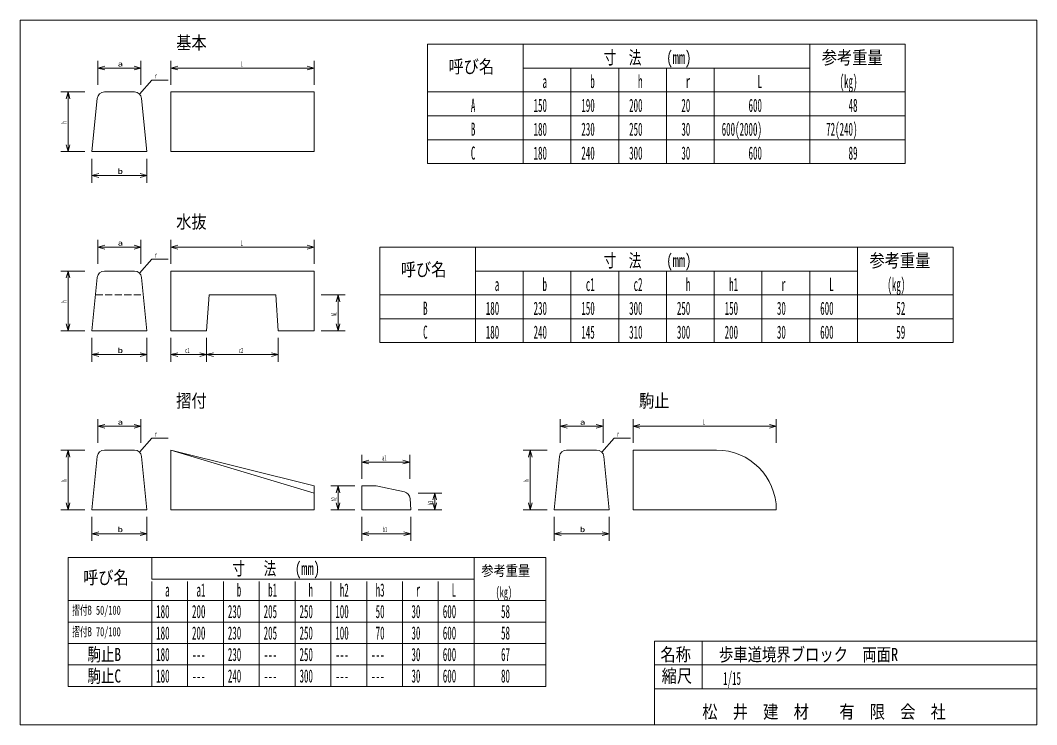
# Model space of a CAD drawing. Units: millimetres, scale not verified. Extents: x -125 to 4130, y -90 to 2860.
import ezdxf
from ezdxf.enums import TextEntityAlignment as Align

# ---------------------------------------------------------------- set-up
doc = ezdxf.new("R2010")
doc.units = ezdxf.units.MM
doc.header["$LTSCALE"] = 5
doc.linetypes.add('USER1', pattern=[8, 6, -2])
doc.layers.add('1', color=7, linetype='Continuous', lineweight=18)
doc.styles.add('ＭＳ ゴシック', font='')
doc.styles.get('ＭＳ ゴシック').set_extended_font_data('MS Gothic')

msp = doc.modelspace()

# ---------------------------------------------------------------- linework, layer by layer
at = {"layer": '1'}
for p, q in [((-125, -90), (-125, 2860)), ((-125, 2860), (4130, 2860)), ((4130, 2860), (4130, -90)), ((1580, 2760), (1980, 2760)), ((1580, 2760), (1580, 2560)), ((1980, 2560), (1980, 2760)), ((1980, 2760), (3180, 2760)), ((3180, 2760), (3180, 2660)), ((3180, 2760), (3580, 2760)), ((3580, 2760), (3580, 2260)), ((200, 2690), (200, 2590)), ((380, 2690), (380, 2590)), ((505, 2690), (505, 2590)), ((1105, 2690), (1105, 2590)), ((200, 2660), (228.978, 2667.765)), ((200, 2660), (380, 2660)), ((200, 2660), (228.978, 2652.235)), ((380, 2660), (351.022, 2667.765)), ((380, 2660), (351.022, 2652.235)), ((505, 2660), (533.978, 2667.765)), ((505, 2660), (1105, 2660)), ((505, 2660), (533.978, 2652.235)), ((1105, 2660), (1076.022, 2667.765)), ((1105, 2660), (1076.022, 2652.235)), ((1980, 2660), (3180, 2660)), ((2180, 2660), (2180, 2560)), ((2380, 2660), (2380, 2560)), ((2580, 2660), (2580, 2560)), ((2780, 2660), (2780, 2560)), ((3180, 2660), (3180, 2560)), ((373.916, 2551.36), (425.805, 2610)), ((425.805, 2610), (494.58, 2610)), ((45, 2560), (145, 2560)), ((75, 2560), (67.235, 2531.022)), ((75, 2560), (75, 2310)), ((75, 2560), (82.765, 2531.022)), ((352.85, 2560), (227.15, 2560)), ((505, 2560), (1105, 2560)), ((505, 2310), (505, 2560)), ((1105, 2560), (1105, 2310)), ((1580, 2560), (1980, 2560)), ((1580, 2560), (1580, 2260)), ((3180, 2560), (1980, 2560)), ((1980, 2560), (1980, 2260)), ((2180, 2560), (2180, 2260)), ((2380, 2560), (2380, 2260)), ((2580, 2560), (2580, 2260)), ((2780, 2560), (2780, 2260)), ((3180, 2260), (3180, 2560)), ((3180, 2560), (3580, 2560)), ((197.299, 2532.985), (175, 2310)), ((405, 2310), (382.701, 2532.985)), ((3180, 2460), (1580, 2460)), ((3180, 2460), (3580, 2460)), ((1580, 2360), (3180, 2360)), ((3180, 2360), (3580, 2360)), ((45, 2310), (145, 2310)), ((75, 2310), (67.235, 2338.978)), ((75, 2310), (82.765, 2338.978)), ((175, 2310), (405, 2310)), ((1105, 2310), (505, 2310)), ((175, 2180), (175, 2280)), ((405, 2180), (405, 2280)), ((1580, 2260), (3180, 2260)), ((3580, 2260), (3180, 2260)), ((175, 2210), (203.978, 2217.765)), ((405, 2210), (376.022, 2217.765)), ((175, 2210), (405, 2210)), ((175, 2210), (203.978, 2202.235)), ((405, 2210), (376.022, 2202.235)), ((200, 1940), (200, 1840)), ((200, 1910), (228.978, 1917.765)), ((380, 1910), (351.022, 1917.765)), ((380, 1940), (380, 1840)), ((505, 1940), (505, 1840)), ((505, 1910), (533.978, 1917.765)), ((1105, 1910), (1076.022, 1917.765)), ((1105, 1940), (1105, 1840)), ((200, 1910), (380, 1910)), ((200, 1910), (228.978, 1902.235)), ((380, 1910), (351.022, 1902.235)), ((505, 1910), (1105, 1910)), ((505, 1910), (533.978, 1902.235)), ((1105, 1910), (1076.022, 1902.235)), ((1380, 1910), (1780, 1910)), ((1380, 1910), (1380, 1710)), ((1780, 1710), (1780, 1910)), ((1780, 1910), (2980, 1910)), ((2980, 1910), (3380, 1910)), ((3380, 1910), (3380, 1810)), ((3380, 1910), (3780, 1910)), ((3780, 1910), (3780, 1810)), ((373.916, 1801.36), (425.805, 1860)), ((425.805, 1860), (494.58, 1860)), ((45, 1810), (145, 1810)), ((75, 1810), (67.235, 1781.022)), ((75, 1810), (75, 1560)), ((75, 1810), (82.765, 1781.022)), ((352.85, 1810), (227.15, 1810)), ((505, 1810), (1105, 1810)), ((505, 1560), (505, 1810)), ((1105, 1810), (1105, 1560)), ((1780, 1810), (2980, 1810)), ((1980, 1810), (1980, 1710)), ((2180, 1810), (2180, 1710)), ((2380, 1810), (2380, 1710)), ((2580, 1810), (2580, 1710)), ((2780, 1810), (2780, 1610)), ((2980, 1810), (2980, 1710)), ((2980, 1810), (3380, 1810)), ((3180, 1810), (3180, 1610)), ((3380, 1610), (3380, 1810)), ((3780, 1610), (3780, 1810)), ((197.299, 1782.985), (175, 1560)), ((405, 1560), (382.701, 1782.985)), ((655, 1560), (665, 1710)), ((665, 1710), (945, 1710)), ((945, 1710), (955, 1560)), ((1235, 1710), (1135, 1710)), ((1205, 1710), (1197.235, 1681.022)), ((1205, 1710), (1205, 1560)), ((1205, 1710), (1212.765, 1681.022)), ((1380, 1710), (1780, 1710)), ((1380, 1710), (1380, 1610)), ((2980, 1710), (1780, 1710)), ((1780, 1710), (1780, 1610)), ((1980, 1710), (1980, 1610)), ((2180, 1710), (2180, 1610)), ((2380, 1710), (2380, 1610)), ((2580, 1710), (2580, 1610)), ((2980, 1710), (3380, 1710)), ((2980, 1610), (2980, 1710)), ((3780, 1710), (3380, 1710)), ((75, 1560), (67.235, 1588.978)), ((75, 1560), (82.765, 1588.978)), ((1205, 1560), (1197.235, 1588.978)), ((1205, 1560), (1212.765, 1588.978)), ((2980, 1610), (1380, 1610)), ((1380, 1610), (1380, 1510)), ((1780, 1610), (1780, 1510)), ((1980, 1610), (1980, 1510)), ((2180, 1610), (2180, 1510)), ((2380, 1610), (2380, 1510)), ((2580, 1610), (2580, 1510)), ((2780, 1610), (2780, 1510)), ((2980, 1610), (3380, 1610)), ((2980, 1610), (2980, 1510)), ((3180, 1610), (3180, 1510)), ((3380, 1610), (3780, 1610)), ((3380, 1610), (3380, 1510)), ((3780, 1510), (3780, 1610)), ((3780, 1610), (3780, 1510)), ((45, 1560), (145, 1560)), ((175, 1560), (405, 1560)), ((655, 1560), (505, 1560)), ((1105, 1560), (955, 1560)), ((1235, 1560), (1135, 1560)), ((175, 1430), (175, 1530)), ((405, 1430), (405, 1530)), ((505, 1430), (505, 1530)), ((655, 1430), (655, 1530)), ((655, 1430), (655, 1530)), ((955, 1430), (955, 1530)), ((1380, 1510), (3780, 1510)), ((175, 1460), (203.978, 1467.765)), ((175, 1460), (405, 1460)), ((175, 1460), (203.978, 1452.235)), ((405, 1460), (376.022, 1467.765)), ((405, 1460), (376.022, 1452.235)), ((505, 1460), (533.978, 1467.765)), ((505, 1460), (655, 1460)), ((505, 1460), (533.978, 1452.235)), ((655, 1460), (626.022, 1467.765)), ((655, 1460), (626.022, 1452.235)), ((655, 1460), (683.978, 1467.765)), ((655, 1460), (955, 1460)), ((655, 1460), (683.978, 1452.235)), ((955, 1460), (926.022, 1467.765)), ((955, 1460), (926.022, 1452.235)), ((200, 1190), (200, 1090)), ((200, 1160), (228.978, 1167.765)), ((200, 1160), (380, 1160)), ((200, 1160), (228.978, 1152.235)), ((380, 1160), (351.022, 1167.765)), ((380, 1160), (351.022, 1152.235)), ((380, 1190), (380, 1090)), ((2135, 1190), (2135, 1090)), ((2135, 1160), (2163.978, 1167.765)), ((2135, 1160), (2315, 1160)), ((2135, 1160), (2163.978, 1152.235)), ((2315, 1160), (2286.022, 1167.765)), ((2315, 1160), (2286.022, 1152.235)), ((2315, 1190), (2315, 1090)), ((2440, 1190), (2440, 1090)), ((2440, 1160), (2468.978, 1167.765)), ((2440, 1160), (3040, 1160)), ((2440, 1160), (2468.978, 1152.235)), ((3040, 1160), (3011.022, 1167.765)), ((3040, 1160), (3011.022, 1152.235)), ((3040, 1190), (3040, 1090)), ((373.916, 1051.36), (425.805, 1110)), ((425.805, 1110), (494.58, 1110)), ((2308.916, 1051.36), (2360.805, 1110)), ((2360.805, 1110), (2429.58, 1110)), ((45, 1060), (145, 1060)), ((75, 1060), (67.235, 1031.022)), ((75, 1060), (75, 810)), ((75, 1060), (82.765, 1031.022)), ((197.299, 1032.985), (175, 810)), ((352.85, 1060), (227.15, 1060)), ((405, 810), (382.701, 1032.985)), ((505, 1060), (505, 810)), ((1105, 910), (505, 1060)), ((505, 1060), (1105, 880)), ((1305, 1040), (1305, 940)), ((1505, 1040), (1505, 940)), ((1980, 1060), (2080, 1060)), ((2010, 1060), (2002.235, 1031.022)), ((2010, 1060), (2010, 810)), ((2010, 1060), (2017.765, 1031.022)), ((2132.299, 1032.985), (2110, 810)), ((2287.85, 1060), (2162.15, 1060)), ((2340, 810), (2317.701, 1032.985)), ((2440, 810), (2440, 1060)), ((2440, 1060), (2790, 1060)), ((1305, 1010), (1333.978, 1017.765)), ((1305, 1010), (1505, 1010)), ((1305, 1010), (1333.978, 1002.235)), ((1505, 1010), (1476.022, 1017.765)), ((1505, 1010), (1476.022, 1002.235)), ((1105, 810), (1105, 910)), ((1175, 910), (1275, 910)), ((1205, 910), (1197.235, 881.022)), ((1205, 810), (1205, 910)), ((1205, 910), (1212.765, 881.022)), ((1305, 910), (1305, 810)), ((1305, 910), (1365, 910)), ((1365, 910), (1482.967, 884.721)), ((1510, 810), (1506.605, 857.525)), ((1640, 880), (1540, 880)), ((1610, 880), (1602.235, 851.022)), ((1610, 810), (1610, 880)), ((1610, 880), (1617.765, 851.022)), ((45, 810), (145, 810)), ((75, 810), (67.235, 838.978)), ((75, 810), (82.765, 838.978)), ((175, 810), (405, 810)), ((505, 810), (1105, 810)), ((1175, 810), (1275, 810)), ((1205, 810), (1197.235, 838.978)), ((1205, 810), (1212.765, 838.978)), ((1305, 810), (1510, 810)), ((1640, 810), (1540, 810)), ((1610, 810), (1602.235, 838.978)), ((1610, 810), (1617.765, 838.978)), ((1980, 810), (2080, 810)), ((2010, 810), (2002.235, 838.978)), ((2010, 810), (2017.765, 838.978)), ((2110, 810), (2340, 810)), ((3040, 810), (2440, 810)), ((175, 680), (175, 780)), ((405, 680), (405, 780)), ((1305, 680), (1305, 780)), ((1510, 680), (1510, 780)), ((2110, 680), (2110, 780)), ((2340, 680), (2340, 780)), ((175, 710), (203.978, 717.765)), ((175, 710), (405, 710)), ((175, 710), (203.978, 702.235)), ((405, 710), (376.022, 717.765)), ((405, 710), (376.022, 702.235)), ((1305, 710), (1333.978, 717.765)), ((1305, 710), (1510, 710)), ((1305, 710), (1333.978, 702.235)), ((1510, 710), (1481.022, 717.765)), ((1510, 710), (1481.022, 702.235)), ((2110, 710), (2138.978, 717.765)), ((2110, 710), (2340, 710)), ((2110, 710), (2138.978, 702.235)), ((2340, 710), (2311.022, 717.765)), ((2340, 710), (2311.022, 702.235)), ((75, 610), (75, 310)), ((75, 610), (275, 610)), ((275, 610), (1775, 610)), ((425, 520), (425, 610)), ((1775, 610), (1775, 510)), ((2075, 610), (1775, 610)), ((2075, 410), (2075, 610)), ((425, 520), (1775, 520)), ((425, 510), (425, 310)), ((575, 510), (575, 310)), ((725, 510), (725, 310)), ((875, 510), (875, 310)), ((1025, 510), (1025, 310)), ((1175, 510), (1175, 310)), ((1325, 510), (1325, 310)), ((1475, 510), (1475, 310)), ((1625, 510), (1625, 310)), ((1775, 510), (1775, 410)), ((75, 430), (275, 430)), ((1775, 430), (275, 430)), ((1775, 430), (2075, 430)), ((1775, 310), (1775, 410)), ((2075, 310), (2075, 410)), ((75, 340), (275, 340)), ((75, 70), (75, 340)), ((275, 340), (1775, 340)), ((425, 70), (425, 340)), ((575, 70), (575, 340)), ((725, 70), (725, 340)), ((875, 70), (875, 340)), ((1025, 70), (1025, 340)), ((1175, 70), (1175, 340)), ((1325, 70), (1325, 340)), ((1475, 70), (1475, 340)), ((1625, 70), (1625, 340)), ((1775, 340), (2075, 340)), ((1775, 70), (1775, 340)), ((2075, 70), (2075, 340)), ((2530, 260), (4130, 260)), ((2530, 260), (2530, 60)), ((2730, 260), (2730, 60)), ((75, 250), (2075, 250)), ((4130, 60), (4130, 210)), ((75, 160), (2075, 160)), ((2930, 160), (2530, 160)), ((2930, 160), (4130, 160)), ((75, 70), (2075, 70)), ((2530, 60), (2530, -90)), ((2530, 60), (4130, 60)), ((4130, 60), (4130, -90)), ((4130, -90), (-125, -90))]:
    msp.add_line(p, q, dxfattribs=at)
at = {"layer": '1', "linetype": 'USER1'}
msp.add_line((190, 1710), (390, 1710), dxfattribs=at)
at = {"layer": '1'}
for centre, radius, start, end in [((227.15, 2530), 30, 90, 174.28941), ((352.85, 2530), 30, 5.71059, 90), ((227.15, 1780), 30, 90, 174.28941), ((352.85, 1780), 30, 5.71059, 90), ((227.15, 1030), 30, 90, 174.28941), ((352.85, 1030), 30, 5.71059, 90), ((2162.15, 1030), 30, 90, 174.28941), ((2287.85, 1030), 30, 5.71059, 90), ((2790, 810), 250, 0, 90), ((1476.682, 855.387), 30, 4.08562, 77.90524)]:
    msp.add_arc(centre, radius, start, end, dxfattribs=at)

# ---------------------------------------------------------------- texts
at = {"layer": '1', "style": 'ＭＳ ゴシック'}
for s, height, width, p in [('基本', 54.99, 0.85, (527.5, 2722.5)), ('寸  法    (mm)', 54.99, 0.7, (2317.5, 2660)), ('参考重量', 54.99, 0.85, (3230, 2660)), ('a', 21.99, 1.5, (282.5, 2660)), ('L', 21.99, 0.5, (797.5, 2660)), ('呼び名', 54.99, 0.85, (1667.5, 2622.5)), ('r', 21.99, 0.5, (438.62, 2610)), ('a', 54.99, 0.5, (2061.25, 2560)), ('b', 54.99, 0.5, (2261.25, 2560)), ('h', 54.99, 0.5, (2461.25, 2560)), ('r', 54.99, 0.5, (2661.25, 2560)), ('L', 54.99, 0.5, (2961.25, 2560)), ('(kg)', 54.99, 0.5, (3305, 2560)), ('A', 54.99, 0.5, (1761.25, 2460)), ('150', 54.99, 0.5, (2023.75, 2460)), ('190', 54.99, 0.5, (2223.75, 2460)), ('200', 54.99, 0.5, (2423.75, 2460)), ('20', 54.99, 0.5, (2642.5, 2460)), ('600', 54.99, 0.5, (2923.75, 2460)), ('48', 54.99, 0.5, (3342.5, 2460)), ('B', 54.99, 0.5, (1761.25, 2360)), ('180', 54.99, 0.5, (2023.75, 2360)), ('230', 54.99, 0.5, (2223.75, 2360)), ('250', 54.99, 0.5, (2423.75, 2360)), ('30', 54.99, 0.5, (2642.5, 2360)), ('600(2000)', 54.99, 0.5, (2811.25, 2360)), ('72(240)', 54.99, 0.5, (3248.75, 2360)), ('C', 54.99, 0.5, (1761.25, 2260)), ('180', 54.99, 0.5, (2023.75, 2260)), ('240', 54.99, 0.5, (2223.75, 2260)), ('300', 54.99, 0.5, (2423.75, 2260)), ('30', 54.99, 0.5, (2642.5, 2260)), ('600', 54.99, 0.5, (2923.75, 2260)), ('89', 54.99, 0.5, (3342.5, 2260)), ('b', 21.99, 1.5, (282.5, 2210)), ('水抜', 54.99, 0.85, (527.5, 1972.5)), ('a', 21.99, 1.5, (282.5, 1910)), ('L', 21.99, 0.5, (797.5, 1910)), ('r', 21.99, 0.5, (438.62, 1860)), ('寸  法    (mm)', 54.99, 0.7, (2317.5, 1810)), ('参考重量', 54.99, 0.85, (3430, 1810)), ('呼び名', 54.99, 0.85, (1467.5, 1772.5)), ('(kg)', 54.99, 0.5, (3505, 1710)), ('a', 54.99, 0.5, (1861.25, 1710)), ('b', 54.99, 0.5, (2061.25, 1710)), ('c1', 54.99, 0.5, (2242.5, 1710)), ('c2', 54.99, 0.5, (2442.5, 1710)), ('h', 54.99, 0.5, (2661.25, 1710)), ('h1', 54.99, 0.5, (2842.5, 1710)), ('r', 54.99, 0.5, (3061.25, 1710)), ('L', 54.99, 0.5, (3261.25, 1710)), ('B', 54.99, 0.5, (1561.25, 1610)), ('180', 54.99, 0.5, (1823.75, 1610)), ('230', 54.99, 0.5, (2023.75, 1610)), ('150', 54.99, 0.5, (2223.75, 1610)), ('300', 54.99, 0.5, (2423.75, 1610)), ('250', 54.99, 0.5, (2623.75, 1610)), ('150', 54.99, 0.5, (2823.75, 1610)), ('30', 54.99, 0.5, (3042.5, 1610)), ('600', 54.99, 0.5, (3223.75, 1610)), ('52', 54.99, 0.5, (3542.5, 1610)), ('C', 54.99, 0.5, (1561.25, 1510)), ('180', 54.99, 0.5, (1823.75, 1510)), ('240', 54.99, 0.5, (2023.75, 1510)), ('145', 54.99, 0.5, (2223.75, 1510)), ('310', 54.99, 0.5, (2423.75, 1510)), ('300', 54.99, 0.5, (2623.75, 1510)), ('200', 54.99, 0.5, (2823.75, 1510)), ('30', 54.99, 0.5, (3042.5, 1510)), ('600', 54.99, 0.5, (3223.75, 1510)), ('59', 54.99, 0.5, (3542.5, 1510)), ('b', 21.99, 1.5, (282.5, 1460)), ('c1', 21.99, 0.5, (565, 1460)), ('c2', 21.99, 0.5, (790, 1460)), ('摺付', 54.99, 0.85, (527.5, 1222.5)), ('駒止', 54.99, 0.85, (2465, 1222.5)), ('a', 21.99, 1.5, (282.5, 1160)), ('a', 21.99, 1.5, (2217.5, 1160)), ('L', 21.99, 0.5, (2732.5, 1160)), ('r', 21.99, 0.5, (438.62, 1110)), ('r', 21.99, 0.5, (2373.62, 1110)), ('a1', 21.99, 0.5, (1390, 1010)), ('b', 21.99, 1.5, (282.5, 710)), ('b1', 21.99, 0.5, (1392.5, 710)), ('b', 21.99, 1.5, (2217.5, 710)), ('寸   法   (mm)', 54.99, 0.7, (762.5, 520)), ('呼び名', 54.99, 0.85, (137.5, 482.5)), ('参考重量', 43.99, 0.85, (1805, 520)), ('a', 54.99, 0.5, (481.25, 430)), ('a1', 54.99, 0.5, (612.5, 430)), ('b', 54.99, 0.5, (781.25, 430)), ('b1', 54.99, 0.5, (912.5, 430)), ('h', 54.99, 0.5, (1081.25, 430)), ('h2', 54.99, 0.5, (1212.5, 430)), ('h3', 54.99, 0.5, (1362.5, 430)), ('r', 54.99, 0.5, (1531.25, 430)), ('L', 54.99, 0.5, (1681.25, 430)), ('(kg)', 43.99, 0.5, (1865, 430)), ('摺付B 50/100', 38.49, 0.6, (92.5, 358.75)), ('180', 54.99, 0.5, (443.75, 340)), ('200', 54.99, 0.5, (593.75, 340)), ('230', 54.99, 0.5, (743.75, 340)), ('205', 54.99, 0.5, (893.75, 340)), ('250', 54.99, 0.5, (1043.75, 340)), ('100', 54.99, 0.5, (1193.75, 340)), ('50', 54.99, 0.5, (1362.5, 340)), ('30', 54.99, 0.5, (1512.5, 340)), ('600', 54.99, 0.5, (1643.75, 340)), ('58', 54.99, 0.5, (1887.5, 340)), ('摺付B 70/100', 38.49, 0.6, (92.5, 268.75)), ('180', 54.99, 0.5, (443.75, 250)), ('200', 54.99, 0.5, (593.75, 250)), ('230', 54.99, 0.5, (743.75, 250)), ('205', 54.99, 0.5, (893.75, 250)), ('250', 54.99, 0.5, (1043.75, 250)), ('100', 54.99, 0.5, (1193.75, 250)), ('70', 54.99, 0.5, (1362.5, 250)), ('30', 54.99, 0.5, (1512.5, 250)), ('600', 54.99, 0.5, (1643.75, 250)), ('58', 54.99, 0.5, (1887.5, 250)), ('駒止B', 54.99, 0.75, (156.25, 160)), ('180', 54.99, 0.5, (443.75, 160)), ('230', 54.99, 0.5, (743.75, 160)), ('250', 54.99, 0.5, (1043.75, 160)), ('30', 54.99, 0.5, (1512.5, 160)), ('600', 54.99, 0.5, (1643.75, 160)), ('67', 54.99, 0.5, (1887.5, 160)), ('名称', 54.99, 0.85, (2555, 160)), ('歩車道境界ブロック\u3000両面R', 54.99, 0.8, (2800, 160)), ('---', 54.99, 0.5, (593.75, 160)), ('---', 54.99, 0.5, (893.75, 160)), ('---', 54.99, 0.5, (1193.75, 160)), ('---', 54.99, 0.5, (1343.75, 160)), ('駒止C', 54.99, 0.75, (156.25, 70)), ('180', 54.99, 0.5, (443.75, 70)), ('240', 54.99, 0.5, (743.75, 70)), ('300', 54.99, 0.5, (1043.75, 70)), ('30', 54.99, 0.5, (1512.5, 70)), ('600', 54.99, 0.5, (1643.75, 70)), ('80', 54.99, 0.5, (1887.5, 70)), ('縮尺', 54.99, 0.85, (2560, 70)), ('1/15', 54.99, 0.5, (2817.322, 60)), ('---', 54.99, 0.5, (593.75, 70)), ('---', 54.99, 0.5, (893.75, 70)), ('---', 54.99, 0.5, (1193.75, 70)), ('---', 54.99, 0.5, (1343.75, 70)), ('松\u3000井\u3000建\u3000材\u3000\u3000有\u3000限\u3000会\u3000社', 54.99, 0.85, (2730, -80))]:
    msp.add_text(s, height=height, dxfattribs=dict(at, width=width)).set_placement(p, align=Align.BOTTOM_LEFT)
at = {"layer": '1', "style": 'ＭＳ ゴシック', "width": 0.5}
for s, p in [('h', (75, 2427.5)), ('h', (75, 1677.5)), ('h1', (1205, 1620)), ('h', (75, 927.5)), ('h', (2010, 927.5)), ('h2', (1205, 845)), ('h3', (1610, 830))]:
    msp.add_text(s, height=21.99, rotation=90, dxfattribs=at).set_placement(p, align=Align.BOTTOM_LEFT)

doc.saveas('drawing.dxf')
